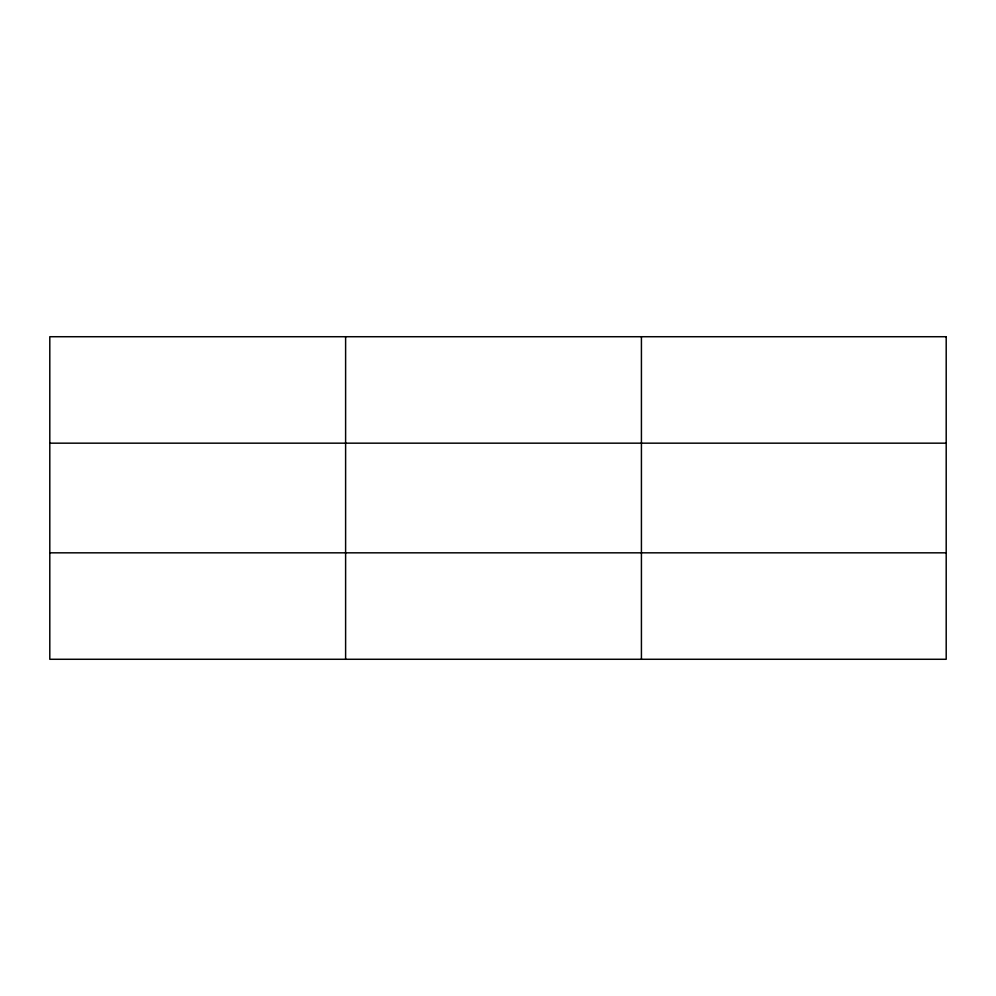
<?xml version="1.0" encoding="UTF-8"?>
<svg xmlns="http://www.w3.org/2000/svg" width="996" height="996" viewBox="0 0 996 996"><rect width="100%" height="100%" fill="white"/><g stroke="black" fill="none" stroke-linecap="round" stroke-linejoin="round"><path stroke-width="1.49" d="M345.612 336.723L345.612 659.277M641.424 336.723L641.424 659.277M49.8 443.17L946.2 443.17M49.8 552.83L946.2 552.83M946.2 336.723L946.2 659.277L49.8 659.277L49.8 336.723L946.2 336.723"/></g></svg>
